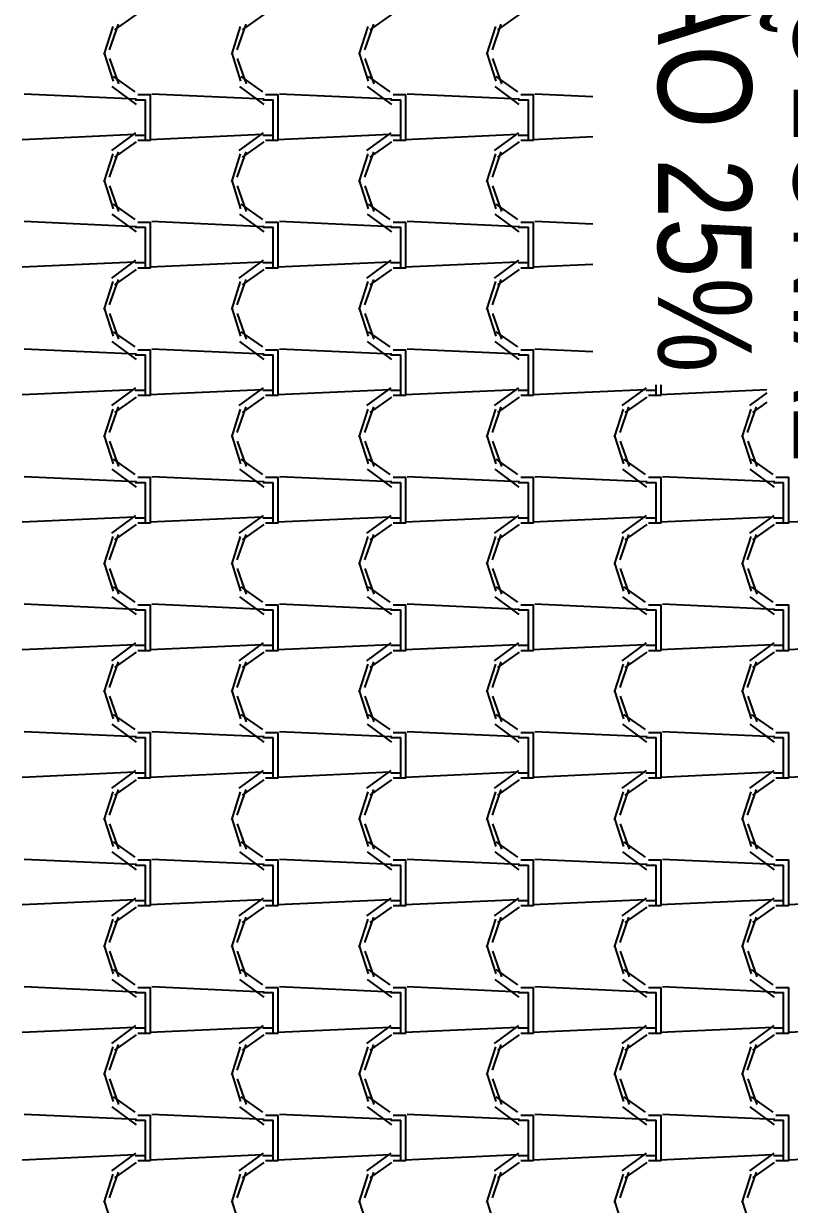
# Model space of a CAD drawing. Header units: millimetres. Extents: x -336 to -33, y -135 to 770.
# Drawn here: x -309.076 to -307.276, y 736.607 to 739.384 of the extents above; entities that cross this region are included whole.
import ezdxf
from ezdxf.enums import TextEntityAlignment as Align

# ---------------------------------------------------------------- set-up
doc = ezdxf.new("R2010")
doc.units = ezdxf.units.MM
doc.header["$LTSCALE"] = 50
doc.header["$MEASUREMENT"] = 0
doc.layers.get('0').update_dxf_attribs({"linetype": 'CONTINUOUS'})
doc.layers.add('-HIDRO', color=8, linetype='CONTINUOUS')
doc.layers.add('E-txt-g', color=3, linetype='CONTINUOUS')
doc.layers.add('E-Txt-W', color=7, linetype='CONTINUOUS', lineweight=20)
doc.styles.add('F2', font='swissc.ttf')
doc.styles.add('REG60', font='romans.shx', dxfattribs={"width": 0.8, "height": 0.15})
doc.styles.add('REG80', font='romans.shx', dxfattribs={"width": 0.8, "height": 0.2})

# ---------------------------------------------------------------- blocks, each defined once
blk = doc.blocks.new('TXT-AMB75')
at = {"layer": 'E-txt-g', "style": 'REG80', "width": 0.8, "flags": 8}
blk.add_attdef('TXT', text='', height=0.2, dxfattribs=at).set_placement((0.0055, 0.2964), align=Align.CENTER)
at = {"layer": 'E-Txt-W', "style": 'REG60', "width": 0.8, "flags": 8}
blk.add_attdef('TXT', text='', height=0.15, dxfattribs=at).set_placement((0.0055, 0.0271), align=Align.CENTER)

msp = doc.modelspace()

# ---------------------------------------------------------------- linework, layer by layer
at = {"layer": '-HIDRO', "linetype": 'Continuous'}
for p, q in [((-308.8113, 739.4055), (-308.8623, 739.3695)), ((-308.5113, 739.4055), (-308.5623, 739.3695)), ((-308.2113, 739.4055), (-308.2623, 739.3695)), ((-307.9113, 739.4055), (-307.9623, 739.3695)), ((-308.8666, 739.3774), (-308.8876, 739.3114)), ((-308.8538, 739.3824), (-308.8748, 739.3224)), ((-308.5666, 739.3774), (-308.5876, 739.3114)), ((-308.5538, 739.3824), (-308.5748, 739.3224)), ((-308.2666, 739.3774), (-308.2876, 739.3114)), ((-308.2538, 739.3824), (-308.2748, 739.3224)), ((-307.9666, 739.3774), (-307.9876, 739.3114)), ((-307.9538, 739.3824), (-307.9748, 739.3224)), ((-308.8868, 739.3146), (-308.8658, 739.2486)), ((-308.8737, 739.302), (-308.8527, 739.242)), ((-308.5868, 739.3146), (-308.5658, 739.2486)), ((-308.5737, 739.302), (-308.5527, 739.242)), ((-308.2868, 739.3146), (-308.2658, 739.2486)), ((-308.2737, 739.302), (-308.2527, 739.242)), ((-307.9868, 739.3146), (-307.9658, 739.2486)), ((-307.9737, 739.302), (-307.9527, 739.242)), ((-308.8657, 739.2593), (-308.8147, 739.2233)), ((-308.5657, 739.2593), (-308.5147, 739.2233)), ((-308.2657, 739.2593), (-308.2147, 739.2233)), ((-307.9657, 739.2593), (-307.9147, 739.2233)), ((-308.8104, 739.2061), (-309.0744, 739.2181)), ((-308.8685, 739.2359), (-308.8115, 739.1939)), ((-308.5104, 739.2061), (-308.7744, 739.2181)), ((-308.5685, 739.2359), (-308.5115, 739.1939)), ((-308.2104, 739.2061), (-308.4744, 739.2181)), ((-308.2685, 739.2359), (-308.2115, 739.1939)), ((-307.9104, 739.2061), (-308.1744, 739.2181)), ((-307.9685, 739.2359), (-307.9115, 739.1939)), ((-307.7377, 739.2119), (-307.8744, 739.2181)), ((-308.8134, 739.2049), (-308.7894, 739.2049)), ((-308.8074, 739.2169), (-308.7774, 739.2169)), ((-308.7894, 739.1209), (-308.7894, 739.2049)), ((-308.7774, 739.1209), (-308.7774, 739.2169)), ((-308.5134, 739.2049), (-308.4894, 739.2049)), ((-308.5074, 739.2169), (-308.4774, 739.2169)), ((-308.4894, 739.1209), (-308.4894, 739.2049)), ((-308.4774, 739.1209), (-308.4774, 739.2169)), ((-308.2134, 739.2049), (-308.1894, 739.2049)), ((-308.2074, 739.2169), (-308.1774, 739.2169)), ((-308.1894, 739.1209), (-308.1894, 739.2049)), ((-308.1774, 739.1209), (-308.1774, 739.2169)), ((-307.9134, 739.2049), (-307.8894, 739.2049)), ((-307.9074, 739.2169), (-307.8774, 739.2169)), ((-307.8894, 739.1209), (-307.8894, 739.2049)), ((-307.8774, 739.1209), (-307.8774, 739.2169)), ((-308.8154, 739.1229), (-309.0794, 739.1109)), ((-308.8127, 739.1273), (-308.8697, 739.0853)), ((-308.7894, 739.1209), (-308.8134, 739.1209)), ((-308.7774, 739.1089), (-308.8074, 739.1089)), ((-308.7894, 739.1089), (-308.7894, 739.1209)), ((-308.5154, 739.1229), (-308.7794, 739.1109)), ((-308.7774, 739.1089), (-308.7774, 739.1209)), ((-308.5127, 739.1273), (-308.5697, 739.0853)), ((-308.4894, 739.1209), (-308.5134, 739.1209)), ((-308.4774, 739.1089), (-308.5074, 739.1089)), ((-308.4894, 739.1089), (-308.4894, 739.1209)), ((-308.2154, 739.1229), (-308.4794, 739.1109)), ((-308.4774, 739.1089), (-308.4774, 739.1209)), ((-308.2127, 739.1273), (-308.2697, 739.0853)), ((-308.1894, 739.1209), (-308.2134, 739.1209)), ((-308.1774, 739.1089), (-308.2074, 739.1089)), ((-308.1894, 739.1089), (-308.1894, 739.1209)), ((-307.9154, 739.1229), (-308.1794, 739.1109)), ((-308.1774, 739.1089), (-308.1774, 739.1209)), ((-307.9127, 739.1273), (-307.9697, 739.0853)), ((-307.8894, 739.1209), (-307.9134, 739.1209)), ((-307.8774, 739.1089), (-307.9074, 739.1089)), ((-307.8894, 739.1089), (-307.8894, 739.1209)), ((-307.7377, 739.1173), (-307.8794, 739.1109)), ((-307.8774, 739.1089), (-307.8774, 739.1209)), ((-308.8538, 739.0824), (-308.8748, 739.0224)), ((-308.8113, 739.1055), (-308.8623, 739.0695)), ((-308.5538, 739.0824), (-308.5748, 739.0224)), ((-308.5113, 739.1055), (-308.5623, 739.0695)), ((-308.2538, 739.0824), (-308.2748, 739.0224)), ((-308.2113, 739.1055), (-308.2623, 739.0695)), ((-307.9538, 739.0824), (-307.9748, 739.0224)), ((-307.9113, 739.1055), (-307.9623, 739.0695)), ((-308.8666, 739.0774), (-308.8876, 739.0114)), ((-308.5666, 739.0774), (-308.5876, 739.0114)), ((-308.2666, 739.0774), (-308.2876, 739.0114)), ((-307.9666, 739.0774), (-307.9876, 739.0114)), ((-308.8868, 739.0146), (-308.8658, 738.9486)), ((-308.8737, 739.002), (-308.8527, 738.942)), ((-308.5868, 739.0146), (-308.5658, 738.9486)), ((-308.5737, 739.002), (-308.5527, 738.942)), ((-308.2868, 739.0146), (-308.2658, 738.9486)), ((-308.2737, 739.002), (-308.2527, 738.942)), ((-307.9868, 739.0146), (-307.9658, 738.9486)), ((-307.9737, 739.002), (-307.9527, 738.942)), ((-308.8657, 738.9593), (-308.8147, 738.9233)), ((-308.5657, 738.9593), (-308.5147, 738.9233)), ((-308.2657, 738.9593), (-308.2147, 738.9233)), ((-307.9657, 738.9593), (-307.9147, 738.9233)), ((-308.8104, 738.9061), (-309.0744, 738.9181)), ((-308.8685, 738.9359), (-308.8115, 738.8939)), ((-308.8074, 738.9169), (-308.7774, 738.9169)), ((-308.7774, 738.8209), (-308.7774, 738.9169)), ((-308.5104, 738.9061), (-308.7744, 738.9181)), ((-308.5685, 738.9359), (-308.5115, 738.8939)), ((-308.5074, 738.9169), (-308.4774, 738.9169)), ((-308.4774, 738.8209), (-308.4774, 738.9169)), ((-308.2104, 738.9061), (-308.4744, 738.9181)), ((-308.2685, 738.9359), (-308.2115, 738.8939)), ((-308.2074, 738.9169), (-308.1774, 738.9169)), ((-308.1774, 738.8209), (-308.1774, 738.9169)), ((-307.9104, 738.9061), (-308.1744, 738.9181)), ((-307.9685, 738.9359), (-307.9115, 738.8939)), ((-307.9074, 738.9169), (-307.8774, 738.9169)), ((-307.8774, 738.8209), (-307.8774, 738.9169)), ((-307.7377, 738.9119), (-307.8744, 738.9181)), ((-308.8134, 738.9049), (-308.7894, 738.9049)), ((-308.7894, 738.8209), (-308.7894, 738.9049)), ((-308.5134, 738.9049), (-308.4894, 738.9049)), ((-308.4894, 738.8209), (-308.4894, 738.9049)), ((-308.2134, 738.9049), (-308.1894, 738.9049)), ((-308.1894, 738.8209), (-308.1894, 738.9049)), ((-307.9134, 738.9049), (-307.8894, 738.9049)), ((-307.8894, 738.8209), (-307.8894, 738.9049)), ((-308.8154, 738.8229), (-309.0794, 738.8109)), ((-308.8127, 738.8273), (-308.8697, 738.7853)), ((-308.8113, 738.8055), (-308.8623, 738.7695)), ((-308.7894, 738.8209), (-308.8134, 738.8209)), ((-308.7774, 738.8089), (-308.8074, 738.8089)), ((-308.7894, 738.8089), (-308.7894, 738.8209)), ((-308.5154, 738.8229), (-308.7794, 738.8109)), ((-308.7774, 738.8089), (-308.7774, 738.8209)), ((-308.5127, 738.8273), (-308.5697, 738.7853)), ((-308.5113, 738.8055), (-308.5623, 738.7695)), ((-308.4894, 738.8209), (-308.5134, 738.8209)), ((-308.4774, 738.8089), (-308.5074, 738.8089)), ((-308.4894, 738.8089), (-308.4894, 738.8209)), ((-308.2154, 738.8229), (-308.4794, 738.8109)), ((-308.4774, 738.8089), (-308.4774, 738.8209)), ((-308.2127, 738.8273), (-308.2697, 738.7853)), ((-308.2113, 738.8055), (-308.2623, 738.7695)), ((-308.1894, 738.8209), (-308.2134, 738.8209)), ((-308.1774, 738.8089), (-308.2074, 738.8089)), ((-308.1894, 738.8089), (-308.1894, 738.8209)), ((-307.9154, 738.8229), (-308.1794, 738.8109)), ((-308.1774, 738.8089), (-308.1774, 738.8209)), ((-307.9127, 738.8273), (-307.9697, 738.7853)), ((-307.9113, 738.8055), (-307.9623, 738.7695)), ((-307.8894, 738.8209), (-307.9134, 738.8209)), ((-307.8774, 738.8089), (-307.9074, 738.8089)), ((-307.8894, 738.8089), (-307.8894, 738.8209)), ((-307.7377, 738.8173), (-307.8794, 738.8109)), ((-307.8774, 738.8089), (-307.8774, 738.8209)), ((-308.8666, 738.7774), (-308.8876, 738.7114)), ((-308.8538, 738.7824), (-308.8748, 738.7224)), ((-308.5666, 738.7774), (-308.5876, 738.7114)), ((-308.5538, 738.7824), (-308.5748, 738.7224)), ((-308.2666, 738.7774), (-308.2876, 738.7114)), ((-308.2538, 738.7824), (-308.2748, 738.7224)), ((-307.9666, 738.7774), (-307.9876, 738.7114)), ((-307.9538, 738.7824), (-307.9748, 738.7224)), ((-308.8868, 738.7146), (-308.8658, 738.6486)), ((-308.8737, 738.702), (-308.8527, 738.642)), ((-308.5868, 738.7146), (-308.5658, 738.6486)), ((-308.5737, 738.702), (-308.5527, 738.642)), ((-308.2868, 738.7146), (-308.2658, 738.6486)), ((-308.2737, 738.702), (-308.2527, 738.642)), ((-307.9868, 738.7146), (-307.9658, 738.6486)), ((-307.9737, 738.702), (-307.9527, 738.642)), ((-308.8685, 738.6359), (-308.8115, 738.5939)), ((-308.8657, 738.6593), (-308.8147, 738.6233)), ((-308.5685, 738.6359), (-308.5115, 738.5939)), ((-308.5657, 738.6593), (-308.5147, 738.6233)), ((-308.2685, 738.6359), (-308.2115, 738.5939)), ((-308.2657, 738.6593), (-308.2147, 738.6233)), ((-307.9685, 738.6359), (-307.9115, 738.5939)), ((-307.9657, 738.6593), (-307.9147, 738.6233)), ((-308.8104, 738.6061), (-309.0744, 738.6181)), ((-308.8074, 738.6169), (-308.7774, 738.6169)), ((-308.7774, 738.5209), (-308.7774, 738.6169)), ((-308.5104, 738.6061), (-308.7744, 738.6181)), ((-308.5074, 738.6169), (-308.4774, 738.6169)), ((-308.4774, 738.5209), (-308.4774, 738.6169)), ((-308.2104, 738.6061), (-308.4744, 738.6181)), ((-308.2074, 738.6169), (-308.1774, 738.6169)), ((-308.1774, 738.5209), (-308.1774, 738.6169)), ((-307.9104, 738.6061), (-308.1744, 738.6181)), ((-307.9074, 738.6169), (-307.8774, 738.6169)), ((-307.8774, 738.5209), (-307.8774, 738.6169)), ((-307.7377, 738.6119), (-307.8744, 738.6181)), ((-308.8134, 738.6049), (-308.7894, 738.6049)), ((-308.7894, 738.5209), (-308.7894, 738.6049)), ((-308.5134, 738.6049), (-308.4894, 738.6049)), ((-308.4894, 738.5209), (-308.4894, 738.6049)), ((-308.2134, 738.6049), (-308.1894, 738.6049)), ((-308.1894, 738.5209), (-308.1894, 738.6049)), ((-307.9134, 738.6049), (-307.8894, 738.6049)), ((-307.8894, 738.5209), (-307.8894, 738.6049)), ((-308.8127, 738.5273), (-308.8697, 738.4853)), ((-308.5127, 738.5273), (-308.5697, 738.4853)), ((-308.2127, 738.5273), (-308.2697, 738.4853)), ((-307.9127, 738.5273), (-307.9697, 738.4853)), ((-307.6127, 738.5273), (-307.6697, 738.4853)), ((-307.5894, 738.5209), (-307.5894, 738.5344)), ((-307.5774, 738.5209), (-307.5774, 738.5344)), ((-308.8154, 738.5229), (-309.0794, 738.5109)), ((-308.8113, 738.5055), (-308.8623, 738.4695)), ((-308.7894, 738.5209), (-308.8134, 738.5209)), ((-308.7774, 738.5089), (-308.8074, 738.5089)), ((-308.7894, 738.5089), (-308.7894, 738.5209)), ((-308.5154, 738.5229), (-308.7794, 738.5109)), ((-308.7774, 738.5089), (-308.7774, 738.5209)), ((-308.5113, 738.5055), (-308.5623, 738.4695)), ((-308.4894, 738.5209), (-308.5134, 738.5209)), ((-308.4774, 738.5089), (-308.5074, 738.5089)), ((-308.4894, 738.5089), (-308.4894, 738.5209)), ((-308.2154, 738.5229), (-308.4794, 738.5109)), ((-308.4774, 738.5089), (-308.4774, 738.5209)), ((-308.2113, 738.5055), (-308.2623, 738.4695)), ((-308.1894, 738.5209), (-308.2134, 738.5209)), ((-308.1774, 738.5089), (-308.2074, 738.5089)), ((-308.1894, 738.5089), (-308.1894, 738.5209)), ((-307.9154, 738.5229), (-308.1794, 738.5109)), ((-308.1774, 738.5089), (-308.1774, 738.5209)), ((-307.9113, 738.5055), (-307.9623, 738.4695)), ((-307.8894, 738.5209), (-307.9134, 738.5209)), ((-307.8774, 738.5089), (-307.9074, 738.5089)), ((-307.8894, 738.5089), (-307.8894, 738.5209)), ((-307.6154, 738.5229), (-307.8794, 738.5109)), ((-307.8774, 738.5089), (-307.8774, 738.5209)), ((-307.6113, 738.5055), (-307.6623, 738.4695)), ((-307.5894, 738.5209), (-307.6134, 738.5209)), ((-307.5774, 738.5089), (-307.6074, 738.5089)), ((-307.5894, 738.5089), (-307.5894, 738.5209)), ((-307.3287, 738.5223), (-307.5794, 738.5109)), ((-307.5774, 738.5089), (-307.5774, 738.5209)), ((-307.3287, 738.5155), (-307.3697, 738.4853)), ((-308.8666, 738.4774), (-308.8876, 738.4114)), ((-308.8538, 738.4824), (-308.8748, 738.4224)), ((-308.5666, 738.4774), (-308.5876, 738.4114)), ((-308.5538, 738.4824), (-308.5748, 738.4224)), ((-308.2666, 738.4774), (-308.2876, 738.4114)), ((-308.2538, 738.4824), (-308.2748, 738.4224)), ((-307.9666, 738.4774), (-307.9876, 738.4114)), ((-307.9538, 738.4824), (-307.9748, 738.4224)), ((-307.6666, 738.4774), (-307.6876, 738.4114)), ((-307.6538, 738.4824), (-307.6748, 738.4224)), ((-307.3666, 738.4774), (-307.3876, 738.4114)), ((-307.3538, 738.4824), (-307.3748, 738.4224)), ((-307.3287, 738.4932), (-307.3623, 738.4695)), ((-308.8868, 738.4146), (-308.8658, 738.3486)), ((-308.5868, 738.4146), (-308.5658, 738.3486)), ((-308.2868, 738.4146), (-308.2658, 738.3486)), ((-307.9868, 738.4146), (-307.9658, 738.3486)), ((-307.6868, 738.4146), (-307.6658, 738.3486)), ((-307.3868, 738.4146), (-307.3658, 738.3486)), ((-308.8737, 738.402), (-308.8527, 738.342)), ((-308.5737, 738.402), (-308.5527, 738.342)), ((-308.2737, 738.402), (-308.2527, 738.342)), ((-307.9737, 738.402), (-307.9527, 738.342)), ((-307.6737, 738.402), (-307.6527, 738.342)), ((-307.3737, 738.402), (-307.3527, 738.342)), ((-308.8657, 738.3593), (-308.8147, 738.3233)), ((-308.5657, 738.3593), (-308.5147, 738.3233)), ((-308.2657, 738.3593), (-308.2147, 738.3233)), ((-307.9657, 738.3593), (-307.9147, 738.3233)), ((-307.6657, 738.3593), (-307.6147, 738.3233)), ((-307.3657, 738.3593), (-307.3147, 738.3233)), ((-308.8685, 738.3359), (-308.8115, 738.2939)), ((-308.5685, 738.3359), (-308.5115, 738.2939)), ((-308.2685, 738.3359), (-308.2115, 738.2939)), ((-307.9685, 738.3359), (-307.9115, 738.2939)), ((-307.6685, 738.3359), (-307.6115, 738.2939)), ((-307.3685, 738.3359), (-307.3115, 738.2939)), ((-308.8104, 738.3061), (-309.0744, 738.3181)), ((-308.8134, 738.3049), (-308.7894, 738.3049)), ((-308.8074, 738.3169), (-308.7774, 738.3169)), ((-308.7894, 738.2209), (-308.7894, 738.3049)), ((-308.7774, 738.2209), (-308.7774, 738.3169)), ((-308.5104, 738.3061), (-308.7744, 738.3181)), ((-308.5134, 738.3049), (-308.4894, 738.3049)), ((-308.5074, 738.3169), (-308.4774, 738.3169)), ((-308.4894, 738.2209), (-308.4894, 738.3049)), ((-308.4774, 738.2209), (-308.4774, 738.3169)), ((-308.2104, 738.3061), (-308.4744, 738.3181)), ((-308.2134, 738.3049), (-308.1894, 738.3049)), ((-308.2074, 738.3169), (-308.1774, 738.3169)), ((-308.1894, 738.2209), (-308.1894, 738.3049)), ((-308.1774, 738.2209), (-308.1774, 738.3169)), ((-307.9104, 738.3061), (-308.1744, 738.3181)), ((-307.9134, 738.3049), (-307.8894, 738.3049)), ((-307.9074, 738.3169), (-307.8774, 738.3169)), ((-307.8894, 738.2209), (-307.8894, 738.3049)), ((-307.8774, 738.2209), (-307.8774, 738.3169)), ((-307.6104, 738.3061), (-307.8744, 738.3181)), ((-307.6134, 738.3049), (-307.5894, 738.3049)), ((-307.6074, 738.3169), (-307.5774, 738.3169)), ((-307.5894, 738.2209), (-307.5894, 738.3049)), ((-307.5774, 738.2209), (-307.5774, 738.3169)), ((-307.3104, 738.3061), (-307.5744, 738.3181)), ((-307.3134, 738.3049), (-307.2894, 738.3049)), ((-307.3074, 738.3169), (-307.2774, 738.3169)), ((-307.2894, 738.2209), (-307.2894, 738.3049)), ((-307.2774, 738.2209), (-307.2774, 738.3169)), ((-308.8154, 738.2229), (-309.0794, 738.2109)), ((-308.8127, 738.2273), (-308.8697, 738.1853)), ((-308.7894, 738.2209), (-308.8134, 738.2209)), ((-308.7894, 738.2089), (-308.7894, 738.2209)), ((-308.5154, 738.2229), (-308.7794, 738.2109)), ((-308.7774, 738.2089), (-308.7774, 738.2209)), ((-308.5127, 738.2273), (-308.5697, 738.1853)), ((-308.4894, 738.2209), (-308.5134, 738.2209)), ((-308.4894, 738.2089), (-308.4894, 738.2209)), ((-308.2154, 738.2229), (-308.4794, 738.2109)), ((-308.4774, 738.2089), (-308.4774, 738.2209)), ((-308.2127, 738.2273), (-308.2697, 738.1853)), ((-308.1894, 738.2209), (-308.2134, 738.2209)), ((-308.1894, 738.2089), (-308.1894, 738.2209)), ((-307.9154, 738.2229), (-308.1794, 738.2109)), ((-308.1774, 738.2089), (-308.1774, 738.2209)), ((-307.9127, 738.2273), (-307.9697, 738.1853)), ((-307.8894, 738.2209), (-307.9134, 738.2209)), ((-307.8894, 738.2089), (-307.8894, 738.2209)), ((-307.6154, 738.2229), (-307.8794, 738.2109)), ((-307.8774, 738.2089), (-307.8774, 738.2209)), ((-307.6127, 738.2273), (-307.6697, 738.1853)), ((-307.5894, 738.2209), (-307.6134, 738.2209)), ((-307.5894, 738.2089), (-307.5894, 738.2209)), ((-307.3154, 738.2229), (-307.5794, 738.2109)), ((-307.5774, 738.2089), (-307.5774, 738.2209)), ((-307.3127, 738.2273), (-307.3697, 738.1853)), ((-307.2894, 738.2209), (-307.3134, 738.2209)), ((-307.2894, 738.2089), (-307.2894, 738.2209)), ((-307.0154, 738.2229), (-307.2794, 738.2109)), ((-307.2774, 738.2089), (-307.2774, 738.2209)), ((-308.8113, 738.2055), (-308.8623, 738.1695)), ((-308.7774, 738.2089), (-308.8074, 738.2089)), ((-308.5113, 738.2055), (-308.5623, 738.1695)), ((-308.4774, 738.2089), (-308.5074, 738.2089)), ((-308.2113, 738.2055), (-308.2623, 738.1695)), ((-308.1774, 738.2089), (-308.2074, 738.2089)), ((-307.9113, 738.2055), (-307.9623, 738.1695)), ((-307.8774, 738.2089), (-307.9074, 738.2089)), ((-307.6113, 738.2055), (-307.6623, 738.1695)), ((-307.5774, 738.2089), (-307.6074, 738.2089)), ((-307.3113, 738.2055), (-307.3623, 738.1695)), ((-307.2774, 738.2089), (-307.3074, 738.2089)), ((-308.8666, 738.1774), (-308.8876, 738.1114)), ((-308.8538, 738.1824), (-308.8748, 738.1224)), ((-308.5666, 738.1774), (-308.5876, 738.1114)), ((-308.5538, 738.1824), (-308.5748, 738.1224)), ((-308.2666, 738.1774), (-308.2876, 738.1114)), ((-308.2538, 738.1824), (-308.2748, 738.1224)), ((-307.9666, 738.1774), (-307.9876, 738.1114)), ((-307.9538, 738.1824), (-307.9748, 738.1224)), ((-307.6666, 738.1774), (-307.6876, 738.1114)), ((-307.6538, 738.1824), (-307.6748, 738.1224)), ((-307.3666, 738.1774), (-307.3876, 738.1114)), ((-307.3538, 738.1824), (-307.3748, 738.1224)), ((-308.8868, 738.1146), (-308.8658, 738.0486)), ((-308.5868, 738.1146), (-308.5658, 738.0486)), ((-308.2868, 738.1146), (-308.2658, 738.0486)), ((-307.9868, 738.1146), (-307.9658, 738.0486)), ((-307.6868, 738.1146), (-307.6658, 738.0486)), ((-307.3868, 738.1146), (-307.3658, 738.0486)), ((-308.8737, 738.102), (-308.8527, 738.042)), ((-308.5737, 738.102), (-308.5527, 738.042)), ((-308.2737, 738.102), (-308.2527, 738.042)), ((-307.9737, 738.102), (-307.9527, 738.042)), ((-307.6737, 738.102), (-307.6527, 738.042)), ((-307.3737, 738.102), (-307.3527, 738.042)), ((-308.8657, 738.0593), (-308.8147, 738.0233)), ((-308.5657, 738.0593), (-308.5147, 738.0233)), ((-308.2657, 738.0593), (-308.2147, 738.0233)), ((-307.9657, 738.0593), (-307.9147, 738.0233)), ((-307.6657, 738.0593), (-307.6147, 738.0233)), ((-307.3657, 738.0593), (-307.3147, 738.0233)), ((-308.8685, 738.0359), (-308.8115, 737.9939)), ((-308.5685, 738.0359), (-308.5115, 737.9939)), ((-308.2685, 738.0359), (-308.2115, 737.9939)), ((-307.9685, 738.0359), (-307.9115, 737.9939)), ((-307.6685, 738.0359), (-307.6115, 737.9939)), ((-307.3685, 738.0359), (-307.3115, 737.9939)), ((-308.8104, 738.0061), (-309.0744, 738.0181)), ((-308.8134, 738.0049), (-308.7894, 738.0049)), ((-308.8074, 738.0169), (-308.7774, 738.0169)), ((-308.7894, 737.9209), (-308.7894, 738.0049)), ((-308.7774, 737.9209), (-308.7774, 738.0169)), ((-308.5104, 738.0061), (-308.7744, 738.0181)), ((-308.5134, 738.0049), (-308.4894, 738.0049)), ((-308.5074, 738.0169), (-308.4774, 738.0169)), ((-308.4894, 737.9209), (-308.4894, 738.0049)), ((-308.4774, 737.9209), (-308.4774, 738.0169)), ((-308.2104, 738.0061), (-308.4744, 738.0181)), ((-308.2134, 738.0049), (-308.1894, 738.0049)), ((-308.2074, 738.0169), (-308.1774, 738.0169)), ((-308.1894, 737.9209), (-308.1894, 738.0049)), ((-308.1774, 737.9209), (-308.1774, 738.0169)), ((-307.9104, 738.0061), (-308.1744, 738.0181)), ((-307.9134, 738.0049), (-307.8894, 738.0049)), ((-307.9074, 738.0169), (-307.8774, 738.0169)), ((-307.8894, 737.9209), (-307.8894, 738.0049)), ((-307.8774, 737.9209), (-307.8774, 738.0169)), ((-307.6104, 738.0061), (-307.8744, 738.0181)), ((-307.6134, 738.0049), (-307.5894, 738.0049)), ((-307.6074, 738.0169), (-307.5774, 738.0169)), ((-307.5894, 737.9209), (-307.5894, 738.0049)), ((-307.5774, 737.9209), (-307.5774, 738.0169)), ((-307.3104, 738.0061), (-307.5744, 738.0181)), ((-307.3134, 738.0049), (-307.2894, 738.0049)), ((-307.3074, 738.0169), (-307.2774, 738.0169)), ((-307.2894, 737.9209), (-307.2894, 738.0049)), ((-307.2774, 737.9209), (-307.2774, 738.0169)), ((-308.8154, 737.9229), (-309.0794, 737.9109)), ((-308.8127, 737.9273), (-308.8697, 737.8853)), ((-308.7894, 737.9209), (-308.8134, 737.9209)), ((-308.7894, 737.9089), (-308.7894, 737.9209)), ((-308.5154, 737.9229), (-308.7794, 737.9109)), ((-308.7774, 737.9089), (-308.7774, 737.9209)), ((-308.5127, 737.9273), (-308.5697, 737.8853)), ((-308.4894, 737.9209), (-308.5134, 737.9209)), ((-308.4894, 737.9089), (-308.4894, 737.9209)), ((-308.2154, 737.9229), (-308.4794, 737.9109)), ((-308.4774, 737.9089), (-308.4774, 737.9209)), ((-308.2127, 737.9273), (-308.2697, 737.8853)), ((-308.1894, 737.9209), (-308.2134, 737.9209)), ((-308.1894, 737.9089), (-308.1894, 737.9209)), ((-307.9154, 737.9229), (-308.1794, 737.9109)), ((-308.1774, 737.9089), (-308.1774, 737.9209)), ((-307.9127, 737.9273), (-307.9697, 737.8853)), ((-307.8894, 737.9209), (-307.9134, 737.9209)), ((-307.8894, 737.9089), (-307.8894, 737.9209)), ((-307.6154, 737.9229), (-307.8794, 737.9109)), ((-307.8774, 737.9089), (-307.8774, 737.9209)), ((-307.6127, 737.9273), (-307.6697, 737.8853)), ((-307.5894, 737.9209), (-307.6134, 737.9209)), ((-307.5894, 737.9089), (-307.5894, 737.9209)), ((-307.3154, 737.9229), (-307.5794, 737.9109)), ((-307.5774, 737.9089), (-307.5774, 737.9209)), ((-307.3127, 737.9273), (-307.3697, 737.8853)), ((-307.2894, 737.9209), (-307.3134, 737.9209)), ((-307.2894, 737.9089), (-307.2894, 737.9209)), ((-307.0154, 737.9229), (-307.2794, 737.9109)), ((-307.2774, 737.9089), (-307.2774, 737.9209)), ((-308.8113, 737.9055), (-308.8623, 737.8695)), ((-308.7774, 737.9089), (-308.8074, 737.9089)), ((-308.5113, 737.9055), (-308.5623, 737.8695)), ((-308.4774, 737.9089), (-308.5074, 737.9089)), ((-308.2113, 737.9055), (-308.2623, 737.8695)), ((-308.1774, 737.9089), (-308.2074, 737.9089)), ((-307.9113, 737.9055), (-307.9623, 737.8695)), ((-307.8774, 737.9089), (-307.9074, 737.9089)), ((-307.6113, 737.9055), (-307.6623, 737.8695)), ((-307.5774, 737.9089), (-307.6074, 737.9089)), ((-307.3113, 737.9055), (-307.3623, 737.8695)), ((-307.2774, 737.9089), (-307.3074, 737.9089)), ((-308.8666, 737.8774), (-308.8876, 737.8114)), ((-308.8538, 737.8824), (-308.8748, 737.8224)), ((-308.5666, 737.8774), (-308.5876, 737.8114)), ((-308.5538, 737.8824), (-308.5748, 737.8224)), ((-308.2666, 737.8774), (-308.2876, 737.8114)), ((-308.2538, 737.8824), (-308.2748, 737.8224)), ((-307.9666, 737.8774), (-307.9876, 737.8114)), ((-307.9538, 737.8824), (-307.9748, 737.8224)), ((-307.6666, 737.8774), (-307.6876, 737.8114)), ((-307.6538, 737.8824), (-307.6748, 737.8224)), ((-307.3666, 737.8774), (-307.3876, 737.8114)), ((-307.3538, 737.8824), (-307.3748, 737.8224)), ((-308.8868, 737.8146), (-308.8658, 737.7486)), ((-308.8737, 737.802), (-308.8527, 737.742)), ((-308.5868, 737.8146), (-308.5658, 737.7486)), ((-308.5737, 737.802), (-308.5527, 737.742)), ((-308.2868, 737.8146), (-308.2658, 737.7486)), ((-308.2737, 737.802), (-308.2527, 737.742)), ((-307.9868, 737.8146), (-307.9658, 737.7486)), ((-307.9737, 737.802), (-307.9527, 737.742)), ((-307.6868, 737.8146), (-307.6658, 737.7486)), ((-307.6737, 737.802), (-307.6527, 737.742)), ((-307.3868, 737.8146), (-307.3658, 737.7486)), ((-307.3737, 737.802), (-307.3527, 737.742)), ((-308.8657, 737.7593), (-308.8147, 737.7233)), ((-308.5657, 737.7593), (-308.5147, 737.7233)), ((-308.2657, 737.7593), (-308.2147, 737.7233)), ((-307.9657, 737.7593), (-307.9147, 737.7233)), ((-307.6657, 737.7593), (-307.6147, 737.7233)), ((-307.3657, 737.7593), (-307.3147, 737.7233)), ((-308.8685, 737.7359), (-308.8115, 737.6939)), ((-308.5685, 737.7359), (-308.5115, 737.6939)), ((-308.2685, 737.7359), (-308.2115, 737.6939)), ((-307.9685, 737.7359), (-307.9115, 737.6939)), ((-307.6685, 737.7359), (-307.6115, 737.6939)), ((-307.3685, 737.7359), (-307.3115, 737.6939)), ((-308.8104, 737.7061), (-309.0744, 737.7181)), ((-308.8134, 737.7049), (-308.7894, 737.7049)), ((-308.8074, 737.7169), (-308.7774, 737.7169)), ((-308.7894, 737.6209), (-308.7894, 737.7049)), ((-308.7774, 737.6209), (-308.7774, 737.7169)), ((-308.5104, 737.7061), (-308.7744, 737.7181)), ((-308.5134, 737.7049), (-308.4894, 737.7049)), ((-308.5074, 737.7169), (-308.4774, 737.7169)), ((-308.4894, 737.6209), (-308.4894, 737.7049)), ((-308.4774, 737.6209), (-308.4774, 737.7169)), ((-308.2104, 737.7061), (-308.4744, 737.7181)), ((-308.2134, 737.7049), (-308.1894, 737.7049)), ((-308.2074, 737.7169), (-308.1774, 737.7169)), ((-308.1894, 737.6209), (-308.1894, 737.7049)), ((-308.1774, 737.6209), (-308.1774, 737.7169)), ((-307.9104, 737.7061), (-308.1744, 737.7181)), ((-307.9134, 737.7049), (-307.8894, 737.7049)), ((-307.9074, 737.7169), (-307.8774, 737.7169)), ((-307.8894, 737.6209), (-307.8894, 737.7049)), ((-307.8774, 737.6209), (-307.8774, 737.7169)), ((-307.6104, 737.7061), (-307.8744, 737.7181)), ((-307.6134, 737.7049), (-307.5894, 737.7049)), ((-307.6074, 737.7169), (-307.5774, 737.7169)), ((-307.5894, 737.6209), (-307.5894, 737.7049)), ((-307.5774, 737.6209), (-307.5774, 737.7169)), ((-307.3104, 737.7061), (-307.5744, 737.7181)), ((-307.3134, 737.7049), (-307.2894, 737.7049)), ((-307.3074, 737.7169), (-307.2774, 737.7169)), ((-307.2894, 737.6209), (-307.2894, 737.7049)), ((-307.2774, 737.6209), (-307.2774, 737.7169)), ((-308.8153, 737.6229), (-309.0793, 737.6109)), ((-308.8127, 737.6273), (-308.8697, 737.5853)), ((-308.7894, 737.6209), (-308.8134, 737.6209)), ((-308.7774, 737.6089), (-308.8074, 737.6089)), ((-308.7894, 737.6089), (-308.7894, 737.6209)), ((-308.5153, 737.6229), (-308.7793, 737.6109)), ((-308.7774, 737.6089), (-308.7774, 737.6209)), ((-308.5127, 737.6273), (-308.5697, 737.5853)), ((-308.4894, 737.6209), (-308.5134, 737.6209)), ((-308.4774, 737.6089), (-308.5074, 737.6089)), ((-308.4894, 737.6089), (-308.4894, 737.6209)), ((-308.2153, 737.6229), (-308.4793, 737.6109)), ((-308.4774, 737.6089), (-308.4774, 737.6209)), ((-308.2127, 737.6273), (-308.2697, 737.5853)), ((-308.1894, 737.6209), (-308.2134, 737.6209)), ((-308.1774, 737.6089), (-308.2074, 737.6089)), ((-308.1894, 737.6089), (-308.1894, 737.6209)), ((-307.9153, 737.6229), (-308.1793, 737.6109)), ((-308.1774, 737.6089), (-308.1774, 737.6209)), ((-307.9127, 737.6273), (-307.9697, 737.5853)), ((-307.8894, 737.6209), (-307.9134, 737.6209)), ((-307.8774, 737.6089), (-307.9074, 737.6089)), ((-307.8894, 737.6089), (-307.8894, 737.6209)), ((-307.6153, 737.6229), (-307.8793, 737.6109)), ((-307.8774, 737.6089), (-307.8774, 737.6209)), ((-307.6127, 737.6273), (-307.6697, 737.5853)), ((-307.5894, 737.6209), (-307.6134, 737.6209)), ((-307.5774, 737.6089), (-307.6074, 737.6089)), ((-307.5894, 737.6089), (-307.5894, 737.6209)), ((-307.3153, 737.6229), (-307.5793, 737.6109)), ((-307.5774, 737.6089), (-307.5774, 737.6209)), ((-307.3127, 737.6273), (-307.3697, 737.5853)), ((-307.2894, 737.6209), (-307.3134, 737.6209)), ((-307.2774, 737.6089), (-307.3074, 737.6089)), ((-307.2894, 737.6089), (-307.2894, 737.6209)), ((-307.0153, 737.6229), (-307.2793, 737.6109)), ((-307.2774, 737.6089), (-307.2774, 737.6209)), ((-308.8538, 737.5824), (-308.8748, 737.5224)), ((-308.8113, 737.6055), (-308.8623, 737.5695)), ((-308.5538, 737.5824), (-308.5748, 737.5224)), ((-308.5113, 737.6055), (-308.5623, 737.5695)), ((-308.2538, 737.5824), (-308.2748, 737.5224)), ((-308.2113, 737.6055), (-308.2623, 737.5695)), ((-307.9538, 737.5824), (-307.9748, 737.5224)), ((-307.9113, 737.6055), (-307.9623, 737.5695)), ((-307.6538, 737.5824), (-307.6748, 737.5224)), ((-307.6113, 737.6055), (-307.6623, 737.5695)), ((-307.3538, 737.5824), (-307.3748, 737.5224)), ((-307.3113, 737.6055), (-307.3623, 737.5695)), ((-308.8666, 737.5774), (-308.8876, 737.5114)), ((-308.5666, 737.5774), (-308.5876, 737.5114)), ((-308.2666, 737.5774), (-308.2876, 737.5114)), ((-307.9666, 737.5774), (-307.9876, 737.5114)), ((-307.6666, 737.5774), (-307.6876, 737.5114)), ((-307.3666, 737.5774), (-307.3876, 737.5114)), ((-308.8868, 737.5146), (-308.8658, 737.4486)), ((-308.8737, 737.502), (-308.8527, 737.442)), ((-308.5868, 737.5146), (-308.5658, 737.4486)), ((-308.5737, 737.502), (-308.5527, 737.442)), ((-308.2868, 737.5146), (-308.2658, 737.4486)), ((-308.2737, 737.502), (-308.2527, 737.442)), ((-307.9868, 737.5146), (-307.9658, 737.4486)), ((-307.9737, 737.502), (-307.9527, 737.442)), ((-307.6868, 737.5146), (-307.6658, 737.4486)), ((-307.6737, 737.502), (-307.6527, 737.442)), ((-307.3868, 737.5146), (-307.3658, 737.4486)), ((-307.3737, 737.502), (-307.3527, 737.442)), ((-308.8657, 737.4593), (-308.8147, 737.4233)), ((-308.5657, 737.4593), (-308.5147, 737.4233)), ((-308.2657, 737.4593), (-308.2147, 737.4233)), ((-307.9657, 737.4593), (-307.9147, 737.4233)), ((-307.6657, 737.4593), (-307.6147, 737.4233)), ((-307.3657, 737.4593), (-307.3147, 737.4233)), ((-308.8104, 737.4061), (-309.0744, 737.4181)), ((-308.8685, 737.4359), (-308.8115, 737.3939)), ((-308.8074, 737.4169), (-308.7774, 737.4169)), ((-308.7774, 737.3209), (-308.7774, 737.4169)), ((-308.5104, 737.4061), (-308.7744, 737.4181)), ((-308.5685, 737.4359), (-308.5115, 737.3939)), ((-308.5074, 737.4169), (-308.4774, 737.4169)), ((-308.4774, 737.3209), (-308.4774, 737.4169)), ((-308.2104, 737.4061), (-308.4744, 737.4181)), ((-308.2685, 737.4359), (-308.2115, 737.3939)), ((-308.2074, 737.4169), (-308.1774, 737.4169)), ((-308.1774, 737.3209), (-308.1774, 737.4169)), ((-307.9104, 737.4061), (-308.1744, 737.4181)), ((-307.9685, 737.4359), (-307.9115, 737.3939)), ((-307.9074, 737.4169), (-307.8774, 737.4169)), ((-307.8774, 737.3209), (-307.8774, 737.4169)), ((-307.6104, 737.4061), (-307.8744, 737.4181)), ((-307.6685, 737.4359), (-307.6115, 737.3939)), ((-307.6074, 737.4169), (-307.5774, 737.4169)), ((-307.5774, 737.3209), (-307.5774, 737.4169)), ((-307.3104, 737.4061), (-307.5744, 737.4181)), ((-307.3685, 737.4359), (-307.3115, 737.3939)), ((-307.3074, 737.4169), (-307.2774, 737.4169)), ((-307.2774, 737.3209), (-307.2774, 737.4169)), ((-308.8134, 737.4049), (-308.7894, 737.4049)), ((-308.7894, 737.3209), (-308.7894, 737.4049)), ((-308.5134, 737.4049), (-308.4894, 737.4049)), ((-308.4894, 737.3209), (-308.4894, 737.4049)), ((-308.2134, 737.4049), (-308.1894, 737.4049)), ((-308.1894, 737.3209), (-308.1894, 737.4049)), ((-307.9134, 737.4049), (-307.8894, 737.4049)), ((-307.8894, 737.3209), (-307.8894, 737.4049)), ((-307.6134, 737.4049), (-307.5894, 737.4049)), ((-307.5894, 737.3209), (-307.5894, 737.4049)), ((-307.3134, 737.4049), (-307.2894, 737.4049)), ((-307.2894, 737.3209), (-307.2894, 737.4049)), ((-308.8153, 737.3229), (-309.0793, 737.3109)), ((-308.8127, 737.3273), (-308.8697, 737.2853)), ((-308.8113, 737.3055), (-308.8623, 737.2695)), ((-308.7894, 737.3209), (-308.8134, 737.3209)), ((-308.7774, 737.3089), (-308.8074, 737.3089)), ((-308.7894, 737.3089), (-308.7894, 737.3209)), ((-308.5153, 737.3229), (-308.7793, 737.3109)), ((-308.7774, 737.3089), (-308.7774, 737.3209)), ((-308.5127, 737.3273), (-308.5697, 737.2853)), ((-308.5113, 737.3055), (-308.5623, 737.2695)), ((-308.4894, 737.3209), (-308.5134, 737.3209)), ((-308.4774, 737.3089), (-308.5074, 737.3089)), ((-308.4894, 737.3089), (-308.4894, 737.3209)), ((-308.2153, 737.3229), (-308.4793, 737.3109)), ((-308.4774, 737.3089), (-308.4774, 737.3209)), ((-308.2127, 737.3273), (-308.2697, 737.2853)), ((-308.2113, 737.3055), (-308.2623, 737.2695)), ((-308.1894, 737.3209), (-308.2134, 737.3209)), ((-308.1774, 737.3089), (-308.2074, 737.3089)), ((-308.1894, 737.3089), (-308.1894, 737.3209)), ((-307.9153, 737.3229), (-308.1793, 737.3109)), ((-308.1774, 737.3089), (-308.1774, 737.3209)), ((-307.9127, 737.3273), (-307.9697, 737.2853)), ((-307.9113, 737.3055), (-307.9623, 737.2695)), ((-307.8894, 737.3209), (-307.9134, 737.3209)), ((-307.8774, 737.3089), (-307.9074, 737.3089)), ((-307.8894, 737.3089), (-307.8894, 737.3209)), ((-307.6153, 737.3229), (-307.8793, 737.3109)), ((-307.8774, 737.3089), (-307.8774, 737.3209)), ((-307.6127, 737.3273), (-307.6697, 737.2853)), ((-307.6113, 737.3055), (-307.6623, 737.2695)), ((-307.5894, 737.3209), (-307.6134, 737.3209)), ((-307.5774, 737.3089), (-307.6074, 737.3089)), ((-307.5894, 737.3089), (-307.5894, 737.3209)), ((-307.3153, 737.3229), (-307.5793, 737.3109)), ((-307.5774, 737.3089), (-307.5774, 737.3209)), ((-307.3127, 737.3273), (-307.3697, 737.2853)), ((-307.3113, 737.3055), (-307.3623, 737.2695)), ((-307.2894, 737.3209), (-307.3134, 737.3209)), ((-307.2774, 737.3089), (-307.3074, 737.3089)), ((-307.2894, 737.3089), (-307.2894, 737.3209)), ((-307.0153, 737.3229), (-307.2793, 737.3109)), ((-307.2774, 737.3089), (-307.2774, 737.3209)), ((-308.8666, 737.2774), (-308.8876, 737.2114)), ((-308.8538, 737.2824), (-308.8748, 737.2224)), ((-308.5666, 737.2774), (-308.5876, 737.2114)), ((-308.5538, 737.2824), (-308.5748, 737.2224)), ((-308.2666, 737.2774), (-308.2876, 737.2114)), ((-308.2538, 737.2824), (-308.2748, 737.2224)), ((-307.9666, 737.2774), (-307.9876, 737.2114)), ((-307.9538, 737.2824), (-307.9748, 737.2224)), ((-307.6666, 737.2774), (-307.6876, 737.2114)), ((-307.6538, 737.2824), (-307.6748, 737.2224)), ((-307.3666, 737.2774), (-307.3876, 737.2114)), ((-307.3538, 737.2824), (-307.3748, 737.2224)), ((-308.8868, 737.2146), (-308.8658, 737.1486)), ((-308.8737, 737.202), (-308.8527, 737.142)), ((-308.5868, 737.2146), (-308.5658, 737.1486)), ((-308.5737, 737.202), (-308.5527, 737.142)), ((-308.2868, 737.2146), (-308.2658, 737.1486)), ((-308.2737, 737.202), (-308.2527, 737.142)), ((-307.9868, 737.2146), (-307.9658, 737.1486)), ((-307.9737, 737.202), (-307.9527, 737.142)), ((-307.6868, 737.2146), (-307.6658, 737.1486)), ((-307.6737, 737.202), (-307.6527, 737.142)), ((-307.3868, 737.2146), (-307.3658, 737.1486)), ((-307.3737, 737.202), (-307.3527, 737.142)), ((-308.8685, 737.1359), (-308.8115, 737.0939)), ((-308.8657, 737.1593), (-308.8147, 737.1233)), ((-308.5685, 737.1359), (-308.5115, 737.0939)), ((-308.5657, 737.1593), (-308.5147, 737.1233)), ((-308.2685, 737.1359), (-308.2115, 737.0939)), ((-308.2657, 737.1593), (-308.2147, 737.1233)), ((-307.9685, 737.1359), (-307.9115, 737.0939)), ((-307.9657, 737.1593), (-307.9147, 737.1233)), ((-307.6685, 737.1359), (-307.6115, 737.0939)), ((-307.6657, 737.1593), (-307.6147, 737.1233)), ((-307.3685, 737.1359), (-307.3115, 737.0939)), ((-307.3657, 737.1593), (-307.3147, 737.1233)), ((-308.8104, 737.1061), (-309.0744, 737.1181)), ((-308.8074, 737.1169), (-308.7774, 737.1169)), ((-308.7774, 737.0209), (-308.7774, 737.1169)), ((-308.5104, 737.1061), (-308.7744, 737.1181)), ((-308.5074, 737.1169), (-308.4774, 737.1169)), ((-308.4774, 737.0209), (-308.4774, 737.1169)), ((-308.2104, 737.1061), (-308.4744, 737.1181)), ((-308.2074, 737.1169), (-308.1774, 737.1169)), ((-308.1774, 737.0209), (-308.1774, 737.1169)), ((-307.9104, 737.1061), (-308.1744, 737.1181)), ((-307.9074, 737.1169), (-307.8774, 737.1169)), ((-307.8774, 737.0209), (-307.8774, 737.1169)), ((-307.6104, 737.1061), (-307.8744, 737.1181)), ((-307.6074, 737.1169), (-307.5774, 737.1169)), ((-307.5774, 737.0209), (-307.5774, 737.1169)), ((-307.3104, 737.1061), (-307.5744, 737.1181)), ((-307.3074, 737.1169), (-307.2774, 737.1169)), ((-307.2774, 737.0209), (-307.2774, 737.1169)), ((-308.8134, 737.1049), (-308.7894, 737.1049)), ((-308.7894, 737.0209), (-308.7894, 737.1049)), ((-308.5134, 737.1049), (-308.4894, 737.1049)), ((-308.4894, 737.0209), (-308.4894, 737.1049)), ((-308.2134, 737.1049), (-308.1894, 737.1049)), ((-308.1894, 737.0209), (-308.1894, 737.1049)), ((-307.9134, 737.1049), (-307.8894, 737.1049)), ((-307.8894, 737.0209), (-307.8894, 737.1049)), ((-307.6134, 737.1049), (-307.5894, 737.1049)), ((-307.5894, 737.0209), (-307.5894, 737.1049)), ((-307.3134, 737.1049), (-307.2894, 737.1049)), ((-307.2894, 737.0209), (-307.2894, 737.1049)), ((-308.8127, 737.0273), (-308.8697, 736.9853)), ((-308.5127, 737.0273), (-308.5697, 736.9853)), ((-308.2127, 737.0273), (-308.2697, 736.9853)), ((-307.9127, 737.0273), (-307.9697, 736.9853)), ((-307.6127, 737.0273), (-307.6697, 736.9853)), ((-307.3127, 737.0274), (-307.3697, 736.9854)), ((-308.8153, 737.0229), (-309.0793, 737.0109)), ((-308.8113, 737.0055), (-308.8623, 736.9695)), ((-308.7894, 737.0209), (-308.8134, 737.0209)), ((-308.7774, 737.0089), (-308.8074, 737.0089)), ((-308.7894, 737.0089), (-308.7894, 737.0209)), ((-308.5153, 737.0229), (-308.7793, 737.0109)), ((-308.7774, 737.0089), (-308.7774, 737.0209)), ((-308.5113, 737.0055), (-308.5623, 736.9695)), ((-308.4894, 737.0209), (-308.5134, 737.0209)), ((-308.4774, 737.0089), (-308.5074, 737.0089)), ((-308.4894, 737.0089), (-308.4894, 737.0209)), ((-308.2153, 737.0229), (-308.4793, 737.0109)), ((-308.4774, 737.0089), (-308.4774, 737.0209)), ((-308.2113, 737.0055), (-308.2623, 736.9695)), ((-308.1894, 737.0209), (-308.2134, 737.0209)), ((-308.1774, 737.0089), (-308.2074, 737.0089)), ((-308.1894, 737.0089), (-308.1894, 737.0209)), ((-307.9153, 737.0229), (-308.1793, 737.0109)), ((-308.1774, 737.0089), (-308.1774, 737.0209)), ((-307.9113, 737.0055), (-307.9623, 736.9695)), ((-307.8894, 737.0209), (-307.9134, 737.0209)), ((-307.8774, 737.0089), (-307.9074, 737.0089)), ((-307.8894, 737.0089), (-307.8894, 737.0209)), ((-307.6153, 737.0229), (-307.8793, 737.0109)), ((-307.8774, 737.0089), (-307.8774, 737.0209)), ((-307.6113, 737.0055), (-307.6623, 736.9695)), ((-307.5894, 737.0209), (-307.6134, 737.0209)), ((-307.5774, 737.0089), (-307.6074, 737.0089)), ((-307.5894, 737.0089), (-307.5894, 737.0209)), ((-307.3153, 737.0229), (-307.5793, 737.0109)), ((-307.5774, 737.0089), (-307.5774, 737.0209)), ((-307.3113, 737.0055), (-307.3623, 736.9695)), ((-307.2894, 737.0209), (-307.3134, 737.0209)), ((-307.2774, 737.0089), (-307.3074, 737.0089)), ((-307.2894, 737.0089), (-307.2894, 737.0209)), ((-307.0153, 737.0229), (-307.2793, 737.0109)), ((-307.2774, 737.0089), (-307.2774, 737.0209)), ((-308.8666, 736.9774), (-308.8876, 736.9114)), ((-308.8538, 736.9824), (-308.8748, 736.9224)), ((-308.5666, 736.9774), (-308.5876, 736.9114)), ((-308.5538, 736.9824), (-308.5748, 736.9224)), ((-308.2666, 736.9774), (-308.2876, 736.9114)), ((-308.2538, 736.9824), (-308.2748, 736.9224)), ((-307.9666, 736.9774), (-307.9876, 736.9114)), ((-307.9538, 736.9824), (-307.9748, 736.9224)), ((-307.6666, 736.9774), (-307.6876, 736.9114)), ((-307.6538, 736.9824), (-307.6748, 736.9224)), ((-307.3666, 736.9774), (-307.3876, 736.9114)), ((-307.3538, 736.9824), (-307.3748, 736.9224)), ((-308.8868, 736.9146), (-308.8658, 736.8486)), ((-308.5868, 736.9146), (-308.5658, 736.8486)), ((-308.2868, 736.9146), (-308.2658, 736.8486)), ((-307.9868, 736.9146), (-307.9658, 736.8486)), ((-307.6868, 736.9146), (-307.6658, 736.8486)), ((-307.3868, 736.9146), (-307.3658, 736.8486)), ((-308.8737, 736.902), (-308.8527, 736.842)), ((-308.5737, 736.902), (-308.5527, 736.842)), ((-308.2737, 736.902), (-308.2527, 736.842)), ((-307.9737, 736.902), (-307.9527, 736.842)), ((-307.6737, 736.902), (-307.6527, 736.842)), ((-307.3737, 736.902), (-307.3527, 736.842)), ((-308.8657, 736.8593), (-308.8147, 736.8233)), ((-308.5657, 736.8593), (-308.5147, 736.8233)), ((-308.2657, 736.8593), (-308.2147, 736.8233)), ((-307.9657, 736.8593), (-307.9147, 736.8233)), ((-307.6657, 736.8593), (-307.6147, 736.8233)), ((-307.3657, 736.8593), (-307.3147, 736.8233)), ((-308.8685, 736.8359), (-308.8115, 736.7939)), ((-308.5685, 736.8359), (-308.5115, 736.7939)), ((-308.2685, 736.8359), (-308.2115, 736.7939)), ((-307.9685, 736.8359), (-307.9115, 736.7939)), ((-307.6685, 736.8359), (-307.6115, 736.7939)), ((-307.3685, 736.8359), (-307.3115, 736.7939)), ((-308.8104, 736.8061), (-309.0744, 736.8181)), ((-308.8134, 736.8049), (-308.7894, 736.8049)), ((-308.8074, 736.8169), (-308.7774, 736.8169)), ((-308.7894, 736.7209), (-308.7894, 736.8049)), ((-308.7774, 736.7209), (-308.7774, 736.8169)), ((-308.5104, 736.8061), (-308.7744, 736.8181)), ((-308.5134, 736.8049), (-308.4894, 736.8049)), ((-308.5074, 736.8169), (-308.4774, 736.8169)), ((-308.4894, 736.7209), (-308.4894, 736.8049)), ((-308.4774, 736.7209), (-308.4774, 736.8169)), ((-308.2104, 736.8061), (-308.4744, 736.8181)), ((-308.2134, 736.8049), (-308.1894, 736.8049)), ((-308.2074, 736.8169), (-308.1774, 736.8169)), ((-308.1894, 736.7209), (-308.1894, 736.8049)), ((-308.1774, 736.7209), (-308.1774, 736.8169)), ((-307.9104, 736.8061), (-308.1744, 736.8181)), ((-307.9134, 736.8049), (-307.8894, 736.8049)), ((-307.9074, 736.8169), (-307.8774, 736.8169)), ((-307.8894, 736.7209), (-307.8894, 736.8049)), ((-307.8774, 736.7209), (-307.8774, 736.8169)), ((-307.6104, 736.8061), (-307.8744, 736.8181)), ((-307.6134, 736.8049), (-307.5894, 736.8049)), ((-307.6074, 736.8169), (-307.5774, 736.8169)), ((-307.5894, 736.7209), (-307.5894, 736.8049)), ((-307.5774, 736.7209), (-307.5774, 736.8169)), ((-307.3104, 736.8061), (-307.5744, 736.8181)), ((-307.3134, 736.8049), (-307.2894, 736.8049)), ((-307.3074, 736.8169), (-307.2774, 736.8169)), ((-307.2894, 736.7209), (-307.2894, 736.8049)), ((-307.2774, 736.7209), (-307.2774, 736.8169)), ((-308.8153, 736.7229), (-309.0793, 736.7109)), ((-308.8127, 736.7273), (-308.8697, 736.6853)), ((-308.7894, 736.7209), (-308.8134, 736.7209)), ((-308.7894, 736.7089), (-308.7894, 736.7209)), ((-308.5153, 736.7229), (-308.7793, 736.7109)), ((-308.7774, 736.7089), (-308.7774, 736.7209)), ((-308.5127, 736.7273), (-308.5697, 736.6853)), ((-308.4894, 736.7209), (-308.5134, 736.7209)), ((-308.4894, 736.7089), (-308.4894, 736.7209)), ((-308.2153, 736.7229), (-308.4793, 736.7109)), ((-308.4774, 736.7089), (-308.4774, 736.7209)), ((-308.2127, 736.7273), (-308.2697, 736.6853)), ((-308.1894, 736.7209), (-308.2134, 736.7209)), ((-308.1894, 736.7089), (-308.1894, 736.7209)), ((-307.9153, 736.7229), (-308.1793, 736.7109)), ((-308.1774, 736.7089), (-308.1774, 736.7209)), ((-307.9127, 736.7273), (-307.9697, 736.6853)), ((-307.8894, 736.7209), (-307.9134, 736.7209)), ((-307.8894, 736.7089), (-307.8894, 736.7209)), ((-307.6153, 736.7229), (-307.8793, 736.7109)), ((-307.8774, 736.7089), (-307.8774, 736.7209)), ((-307.6127, 736.7274), (-307.6697, 736.6854)), ((-307.5894, 736.7209), (-307.6134, 736.7209)), ((-307.5894, 736.7089), (-307.5894, 736.7209)), ((-307.3153, 736.7229), (-307.5793, 736.7109)), ((-307.5774, 736.7089), (-307.5774, 736.7209)), ((-307.3127, 736.7274), (-307.3697, 736.6854)), ((-307.2894, 736.7209), (-307.3134, 736.7209)), ((-307.2894, 736.7089), (-307.2894, 736.7209)), ((-307.0153, 736.7229), (-307.2793, 736.7109)), ((-307.2774, 736.7089), (-307.2774, 736.7209)), ((-308.8113, 736.7055), (-308.8623, 736.6695)), ((-308.7774, 736.7089), (-308.8074, 736.7089)), ((-308.5113, 736.7055), (-308.5623, 736.6695)), ((-308.4774, 736.7089), (-308.5074, 736.7089)), ((-308.2113, 736.7055), (-308.2623, 736.6695)), ((-308.1774, 736.7089), (-308.2074, 736.7089)), ((-307.9113, 736.7055), (-307.9623, 736.6695)), ((-307.8774, 736.7089), (-307.9074, 736.7089)), ((-307.6113, 736.7055), (-307.6623, 736.6695)), ((-307.5774, 736.7089), (-307.6074, 736.7089)), ((-307.3114, 736.7055), (-307.3624, 736.6695)), ((-307.2774, 736.7089), (-307.3074, 736.7089)), ((-308.8666, 736.6774), (-308.8876, 736.6114)), ((-308.8538, 736.6824), (-308.8748, 736.6224)), ((-308.5666, 736.6774), (-308.5876, 736.6114)), ((-308.5538, 736.6824), (-308.5748, 736.6224)), ((-308.2666, 736.6774), (-308.2876, 736.6114)), ((-308.2538, 736.6824), (-308.2748, 736.6224)), ((-307.9666, 736.6774), (-307.9876, 736.6114)), ((-307.9538, 736.6824), (-307.9748, 736.6224)), ((-307.6666, 736.6774), (-307.6876, 736.6114)), ((-307.6538, 736.6824), (-307.6748, 736.6224)), ((-307.3666, 736.6774), (-307.3876, 736.6114)), ((-307.3538, 736.6824), (-307.3748, 736.6224)), ((-308.8868, 736.6146), (-308.8658, 736.5486)), ((-308.5868, 736.6146), (-308.5658, 736.5486)), ((-308.2868, 736.6146), (-308.2658, 736.5486)), ((-307.9868, 736.6146), (-307.9658, 736.5486)), ((-307.6868, 736.6146), (-307.6658, 736.5486)), ((-307.3868, 736.6146), (-307.3658, 736.5486))]:
    msp.add_line(p, q, dxfattribs=at)

# ---------------------------------------------------------------- block references
ref = msp.add_blockref('TXT-AMB75', (-307.698, 739.628), dxfattribs=dict(xscale=1.458, yscale=1.458, zscale=1.458, rotation=270))
ref.add_attrib('TXT', 'TELHADO COLONIAL', dxfattribs={"layer": 'E-txt-g', "color": 2, "height": 0.22, "rotation": 270, "style": 'F2'}).set_placement((-307.2658, 739.62), align=Align.CENTER)
ref.add_attrib('TXT', 'INCLINAÇÃO 25%', dxfattribs={"layer": 'E-Txt-W', "height": 0.22, "rotation": 270, "style": 'F2'}).set_placement((-307.5847, 739.62), align=Align.CENTER)

doc.saveas('drawing.dxf')
